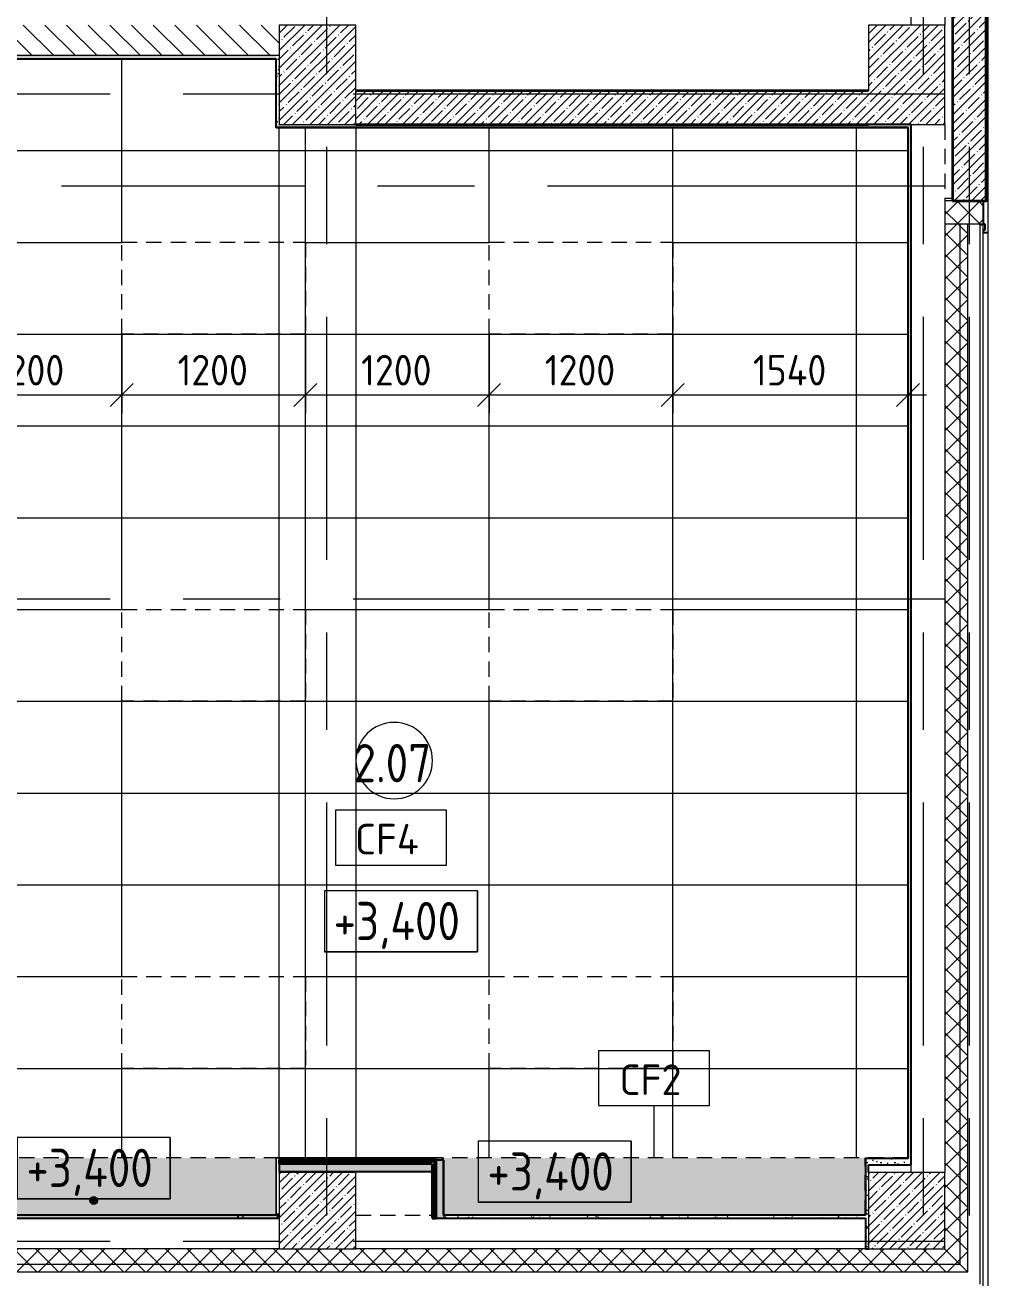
# Model space of a CAD drawing. Header units: millimetres. Extents: x 35146 to 234858, y -8553 to 29000.
# Drawn here: x 78689 to 84981, y 3360 to 11550 of the extents above; entities that cross this region are included whole.
import ezdxf

# ---------------------------------------------------------------- set-up
doc = ezdxf.new("R2010")
doc.units = ezdxf.units.MM
doc.linetypes.add('200_ШТРИХ__ш1_п0_6_', pattern=[160, 100, -60])
doc.linetypes.add('Осевая', pattern=[3175, 635, -476.25, 1587.5, -476.25])
for name, color, linetype, lineweight in [('A-ANNO-DIMS', 7, 'Continuous', 9), ('A-ANNO-DIMS-100', 7, 'Continuous', 9), ('A-AREA-IDEN', 7, 'Continuous', 9), ('A-CLNG-IDEN', 7, 'Continuous', 9), ('A-DETL-GENF', 7, 'Continuous', 9), ('A-DETL-MBND', 7, '200_ШТРИХ__ш1_п0_6_', 9), ('A-DETL-MBND-1', 7, 'Continuous', 9), ('A-FLOR', 7, 'Continuous', 9), ('A-GLAZ-CWMG', 7, 'Continuous', 9), ('A-GLAZ-CWMG-1', 7, 'Continuous', 25), ('A-WALL', 7, 'Continuous', 9), ('G-ANNO-DIMS', 7, 'Continuous', 9), ('I-WALL', 7, 'Continuous', 9), ('S-COLS', 7, 'Continuous', 9), ('Оси', 7, 'Continuous', 9), ('Оси-2', 7, 'Осевая', 9)]:
    doc.layers.add(name, color=color, linetype=linetype, lineweight=lineweight)
for name, color, linetype, lineweight, true_color in [('A-WALL-1', 7, 'Continuous', 25, 0x3c3c3c), ('A-WALL-2', 7, 'Continuous', 13, 0x3c3c3c), ('A-WALL-3', 7, 'Continuous', 35, 0x3c3c3c), ('A-WALL-FNSH-1', 7, 'Continuous', 9, 0x3c3c3c), ('A-WALL-FNSH-2', 7, 'Continuous', 13, 0x3c3c3c)]:
    doc.layers.add(name, color=color, linetype=linetype, lineweight=lineweight, true_color=true_color)
doc.styles.add('GOST Common', font='GOST_Common.ttf', dxfattribs={"width": 0.9, "height": 250})
doc.styles.add('GOST Common_1', font='GOST_Common.ttf', dxfattribs={"height": 200})
doc.styles.add('ISOCPEUR_1', font='isocpeur.ttf', dxfattribs={"width": 0.9, "height": 200})
doc.dimstyles.new('ISO-2_0_0_9К_Средний_округл2', dxfattribs={"dimscale": 304.8, "dimtxt": 199.196235, "dimasz": 0.492126, "dimexe": 0.393701, "dimexo": 0, "dimgap": 0, "dimtad": 1, "dimdec": 0, "dimrnd": 10, "dimzin": 0, "dimdsep": 46, "dimtxsty": 'ISOCPEUR_1', "dimblk1": 'OBLIQUE', "dimblk2": 'OBLIQUE', "dimsah": 1, "dimcen": 0.09, "dimdle": 0.393701, "dimazin": 0, "dimtfac": 1, "dimtdec": 4, "dimtix": 1, "dimtmove": 0, "dimatfit": 3, "dimfxl": 1, "dimtvp": 1, "dimtolj": 1, "dimtzin": 0, "dimarcsym": 2})
pattern_1 = [(45, (0, 0), (-70.71068, 70.71068), []), (135, (0, 0), (-70.71068, -70.71068), [])]
pattern_2 = [(45, (0, 0), (-57.02463, 57.02463), []), (45, (57.025, 0), (-57.02463, 57.02463), [100.806, -20.161, 3.353, -16.808])]
pattern_3 = [(0, (0, 0), (121.92, 30.48), [10.058, -81.382, 10.058, -81.382, -487.68]), (0, (0, 0), (121.92, 30.48), [-182.88, 10.058, -172.822, 10.058, -81.382, -213.36]), (0, (0, 0), (121.92, 30.48), [-457.2, 10.058, -50.902, 10.058, -142.342]), (120, (45.72, 15.24), (-87.356454, 90.345817), [10.058, -81.382, 10.058, -81.382, -487.68]), (120, (45.72, 15.24), (-87.356454, 90.345817), [-182.88, 10.058, -172.822, 10.058, -81.382, -213.36]), (120, (45.72, 15.24), (-87.356454, 90.345817), [-457.2, 10.058, -50.902, 10.058, -142.342]), (240, (60.96, 76.2), (-34.563546, -120.825817), [10.058, -81.382, 10.058, -81.382, -487.68]), (240, (60.96, 76.2), (-34.563546, -120.825817), [-182.88, 10.058, -172.822, 10.058, -81.382, -213.36]), (240, (60.96, 76.2), (-34.563546, -120.825817), [-457.2, 10.058, -50.902, 10.058, -142.342])]
pattern_4 = [(180, (75720.5, 8329), (-7e-14, -600), []), (270, (75720.5, 8329), (1200, 7e-14), [])]
pattern_5 = [(45, (0, 0), (-106.06602, 106.06602), []), (135, (0, 0), (-106.06602, -106.06602), [])]

# ---------------------------------------------------------------- blocks, each defined once
blk = doc.blocks.new('BSC_Колонна _Прямоугольная - 500х500-V12-План потолков с обозначением видов отделки и геометрии 2 этажа в осях 12-23')
at = {"layer": 'S-COLS'}
h = blk.add_hatch(dxfattribs=at)
h.set_pattern_fill('FP_13', color=256, style=0, pattern_type=2)
h.set_pattern_definition([(45, (-80600, -3800), (-57.02463, 57.02463), []), (45, (-80542.975, -3800), (-57.02463, 57.02463), [100.806, -20.161, 3.353, -16.808])])
h.paths.add_polyline_path([(-250, -250), (250, -250), (250, 250), (-250, 250), (-250, 7.8)])
for p, q in [((250, 250), (-250, 250)), ((-250, 250), (-250, -250)), ((250, -250), (250, 250)), ((-250, -250), (250, -250))]:
    blk.add_line(p, q, dxfattribs=at)
blk = doc.blocks.new('Прямоугольный импост - Импост структурный с накладкой - 190мм-23946642-План потолков с обозначением видов отделки и геометрии 2 этажа в осях 12-23')
at = {"layer": 'A-GLAZ-CWMG-1'}
for p, q in [((0, 17), (-30.7, 17)), ((-10, -40), (-10, 0)), ((-10, 0), (0, 0)), ((0, 0), (0, 17)), ((0, -40), (-10, -40)), ((0, -190), (0, -40)), ((-30.7, -190), (0, -190))]:
    blk.add_line(p, q, dxfattribs=at)
blk = doc.blocks.new('BSC_Колонна _Прямоугольная - 650х500-V34-План потолков с обозначением видов отделки и геометрии 2 этажа в осях 12-23')
at = {"layer": 'S-COLS'}
h = blk.add_hatch(dxfattribs=at)
h.set_pattern_fill('FP_43', color=256, style=0, pattern_type=2)
h.set_pattern_definition([(135, (11225, -80600), (-57.02463, -57.02463), []), (135, (11225, -80542.975), (-57.02463, -57.02463), [100.806, -20.161, 3.353, -16.808])])
h.paths.add_polyline_path([(325, -250), (325, 250), (-325, 250), (-325, -250)])
for p, q in [((325, 250), (-325, 250)), ((-325, 250), (-325, -250)), ((325, -250), (325, 250)), ((-325, -250), (325, -250))]:
    blk.add_line(p, q, dxfattribs=at)
blk = doc.blocks.new('BSC_Колонна _Прямоугольная - 500х500-V35-План потолков с обозначением видов отделки и геометрии 2 этажа в осях 12-23')
at = {"layer": 'S-COLS'}
h = blk.add_hatch(dxfattribs=at)
h.set_pattern_fill('FP_44', color=256, style=0, pattern_type=2)
h.set_pattern_definition([(45, (-84450, -3800), (-57.02463, 57.02463), []), (45, (-84392.975, -3800), (-57.02463, 57.02463), [100.806, -20.161, 3.353, -16.808])])
h.paths.add_polyline_path([(-250, -250), (250, -250), (250, 250), (-250, 250), (-250, 7.8)])
for p, q in [((250, 250), (-250, 250)), ((-250, 250), (-250, -250)), ((250, -250), (250, 250)), ((-250, -250), (250, -250))]:
    blk.add_line(p, q, dxfattribs=at)
blk = doc.blocks.new('DET_L_Линия разрыва - М100-V36-План потолков с обозначением видов отделки и геометрии 2 этажа в осях 12-23')
at = {"layer": 'A-DETL-GENF'}
blk.add_line((11739.9, 0), (0, 0), dxfattribs=at)
blk = doc.blocks.new('Марка_Помещения - Номер-25198446-План потолков с обозначением видов отделки и геометрии 2 этажа в осях 12-23')
at = {"layer": 'A-AREA-IDEN'}
for start, end in [(360, 180), (180, 360)]:
    blk.add_arc((0, 0), 2.5, start, end, dxfattribs=at)
blk = doc.blocks.new('М_потолков - Марка_ Имя типа-25382930-План потолков с обозначением видов отделки и геометрии 2 этажа в осях 12-23')
at = {"layer": 'A-CLNG-IDEN'}
for p, q in [((3.625, 1.984375), (-3.625, 1.984375)), ((-3.625, 1.984375), (-3.625, -1.59375)), ((3.625, -1.59375), (3.625, 1.984375)), ((-3.625, -1.59375), (3.625, -1.59375))]:
    blk.add_line(p, q, dxfattribs=at)
blk = doc.blocks.new('DIMBLOCK93-План потолков с обозначением видов отделки и геометрии 2 этажа в осях 12-23')
at = {"layer": 'A-ANNO-DIMS-100'}
for p, q in [((78120.9, 9530.1), (78120.9, 9012.6)), ((78120.9, 9132.6), (78120.9, 9530.1)), ((79320.9, 9530.1), (79320.9, 9012.6)), ((79320.9, 9132.6), (79320.9, 9530.1)), ((78120.9, 9132.6), (79320.9, 9132.6))]:
    blk.add_line(p, q, dxfattribs=at)
at = {"layer": 'A-ANNO-DIMS-100', "lineweight": 20}
for p, q in [((78120.9, 9132.6), (78195.9, 9207.6)), ((79320.9, 9132.6), (79395.9, 9207.6)), ((78120.9, 9132.6), (78045.9, 9057.6)), ((79320.9, 9132.6), (79245.9, 9057.6))]:
    blk.add_line(p, q, dxfattribs=at)
at = {"layer": 'A-ANNO-DIMS-100', "color": 0, "insert": (78485.3, 9393.9), "char_height": 200, "width": 565.411, "attachment_point": 1, "line_spacing_factor": 1.149209, "style": 'ISOCPEUR_1'}
blk.add_mtext('1200', dxfattribs=at)
blk = doc.blocks.new('_Oblique')
at = {"color": 0, "linetype": 'ByBlock', "lineweight": -2}
blk.add_line((-0.5, -0.5), (0.5, 0.5), dxfattribs=at)
blk = doc.blocks.new('DIMBLOCK94-План потолков с обозначением видов отделки и геометрии 2 этажа в осях 12-23')
at = {"layer": 'A-ANNO-DIMS-100'}
for p, q in [((79320.9, 9530.1), (79320.9, 9012.6)), ((79320.9, 9132.6), (79320.9, 9530.1)), ((80520.9, 9530.1), (80520.9, 9012.6)), ((80520.9, 9132.6), (80520.9, 9530.1)), ((79320.9, 9132.6), (80520.9, 9132.6))]:
    blk.add_line(p, q, dxfattribs=at)
at = {"layer": 'A-ANNO-DIMS-100', "lineweight": 20}
for p, q in [((79320.9, 9132.6), (79395.9, 9207.6)), ((80520.9, 9132.6), (80595.9, 9207.6)), ((79320.9, 9132.6), (79245.9, 9057.6)), ((80520.9, 9132.6), (80445.9, 9057.6))]:
    blk.add_line(p, q, dxfattribs=at)
at = {"layer": 'A-ANNO-DIMS-100', "color": 0, "insert": (79685.3, 9393.9), "char_height": 200, "width": 565.411, "attachment_point": 1, "line_spacing_factor": 1.149209, "style": 'ISOCPEUR_1'}
blk.add_mtext('1200', dxfattribs=at)
blk = doc.blocks.new('DIMBLOCK95-План потолков с обозначением видов отделки и геометрии 2 этажа в осях 12-23')
at = {"layer": 'A-ANNO-DIMS-100'}
for p, q in [((80520.9, 9530.1), (80520.9, 9012.6)), ((80520.9, 9132.6), (80520.9, 9530.1)), ((81720.9, 9530.1), (81720.9, 9012.6)), ((81720.9, 9132.6), (81720.9, 9530.1)), ((80520.9, 9132.6), (81720.9, 9132.6))]:
    blk.add_line(p, q, dxfattribs=at)
at = {"layer": 'A-ANNO-DIMS-100', "lineweight": 20}
for p, q in [((80520.9, 9132.6), (80595.9, 9207.6)), ((81720.9, 9132.6), (81795.9, 9207.6)), ((80520.9, 9132.6), (80445.9, 9057.6)), ((81720.9, 9132.6), (81645.9, 9057.6))]:
    blk.add_line(p, q, dxfattribs=at)
at = {"layer": 'A-ANNO-DIMS-100', "color": 0, "insert": (80885.3, 9393.9), "char_height": 200, "width": 565.411, "attachment_point": 1, "line_spacing_factor": 1.149209, "style": 'ISOCPEUR_1'}
blk.add_mtext('1200', dxfattribs=at)
blk = doc.blocks.new('DIMBLOCK96-План потолков с обозначением видов отделки и геометрии 2 этажа в осях 12-23')
at = {"layer": 'A-ANNO-DIMS-100'}
for p, q in [((81720.9, 9530.1), (81720.9, 9012.6)), ((81720.9, 9132.6), (81720.9, 9530.1)), ((82920.9, 9530.1), (82920.9, 9012.6)), ((82920.9, 9132.6), (82920.9, 9530.1)), ((81720.9, 9132.6), (82920.9, 9132.6))]:
    blk.add_line(p, q, dxfattribs=at)
at = {"layer": 'A-ANNO-DIMS-100', "lineweight": 20}
for p, q in [((81720.9, 9132.6), (81795.9, 9207.6)), ((82920.9, 9132.6), (82995.9, 9207.6)), ((81720.9, 9132.6), (81645.9, 9057.6)), ((82920.9, 9132.6), (82845.9, 9057.6))]:
    blk.add_line(p, q, dxfattribs=at)
at = {"layer": 'A-ANNO-DIMS-100', "color": 0, "insert": (82085.3, 9393.9), "char_height": 200, "width": 565.411, "attachment_point": 1, "line_spacing_factor": 1.149209, "style": 'ISOCPEUR_1'}
blk.add_mtext('1200', dxfattribs=at)
blk = doc.blocks.new('DIMBLOCK97-План потолков с обозначением видов отделки и геометрии 2 этажа в осях 12-23')
at = {"layer": 'A-ANNO-DIMS-100'}
for p, q in [((82920.9, 9530.1), (82920.9, 9012.6)), ((82920.9, 9132.6), (82920.9, 9530.1)), ((84459, 9238.7), (84459, 9012.6)), ((84459, 9132.6), (84459, 9238.7)), ((82920.9, 9132.6), (84579, 9132.6))]:
    blk.add_line(p, q, dxfattribs=at)
at = {"layer": 'A-ANNO-DIMS-100', "lineweight": 20}
for p, q in [((82920.9, 9132.6), (82995.9, 9207.6)), ((84459, 9132.6), (84534, 9207.6)), ((82920.9, 9132.6), (82845.9, 9057.6)), ((84459, 9132.6), (84384, 9057.6))]:
    blk.add_line(p, q, dxfattribs=at)
at = {"layer": 'A-ANNO-DIMS-100', "color": 0, "insert": (83444.8, 9393.9), "char_height": 200, "width": 588.395, "attachment_point": 1, "line_spacing_factor": 1.149209, "style": 'ISOCPEUR_1'}
blk.add_mtext('1540', dxfattribs=at)
blk = doc.blocks.new('Высотные отметки - 10х4_h_-17668695-План потолков с обозначением видов отделки и геометрии 2 этажа в осях 12-23')
at = {"layer": 'G-ANNO-DIMS'}
for p, q in [((-5, 4), (-5, 0)), ((5, 4), (-5, 4)), ((5, 4), (-5, 4)), ((-5, 4), (-5, 0)), ((5, 4), (5, 0)), ((5, 0), (5, 4)), ((5, 0), (-5, 0)), ((-5, 0), (5, 0))]:
    blk.add_line(p, q, dxfattribs=at)

msp = doc.modelspace()

# ---------------------------------------------------------------- hatches: boundary and pattern name
at = {"layer": 'A-DETL-MBND'}
h = msp.add_hatch(dxfattribs=at)
h.set_pattern_fill('FP_52', color=256, style=0, pattern_type=2)
h.set_pattern_definition(pattern_4)
h.paths.add_polyline_path([(84459, 4145), (84459, 10879), (80850, 10879), (80850, 4145), (84179, 4145)])
h.paths.add_polyline_path([(80350, 4145), (80350, 4730.1), (79320.9, 4730.1), (79320.9, 5330.1), (80350, 5330.1), (80350, 7130.1), (79320.9, 7130.1), (79320.9, 7730.1), (80350, 7730.1), (80350, 9530.1), (79320.9, 9530.1), (79320.9, 10130.1), (80350, 10130.1), (80350, 10879), (80329, 10879), (80329, 11329), (77319.6, 11329), (77185.3, 11292.9), (77185.2, 11329), (76001, 11329), (76001, 10879), (75721, 10879), (75721, 4145), (80330, 4145)])
h.paths.add_polyline_path([(82920.9, 4730.1), (81720.9, 4730.1), (81720.9, 5330.1), (82920.9, 5330.1)])
h.paths.add_polyline_path([(76920.9, 4730.1), (76920.9, 5330.1), (78120.9, 5330.1), (78120.9, 4730.1)])
h.paths.add_polyline_path([(82276.5, 7130.1), (81720.9, 7130.1), (81720.9, 7730.1), (82920.9, 7730.1), (82920.9, 7130.1)])
h.paths.add_polyline_path([(78120.9, 7130.1), (76920.9, 7130.1), (76920.9, 7730.1), (78120.9, 7730.1)])
h.paths.add_polyline_path([(82920.9, 9530.1), (81720.9, 9530.1), (81720.9, 10130.1), (82920.9, 10130.1)])
h.paths.add_polyline_path([(76920.9, 9530.1), (76920.9, 10130.1), (78120.9, 10130.1), (78120.9, 9530.1)])
h.paths.add_polyline_path([(76920.7, 10929), (76884.4, 11064.2), (76956.9, 11064.3)])
h = msp.add_hatch(dxfattribs=at)
h.set_pattern_fill('FP_52', color=256, style=0, pattern_type=2)
h.set_pattern_definition(pattern_4)
h.paths.add_polyline_path([(80843.1, 4145), (80850, 4145), (80850, 10879), (80350, 10879), (80350, 10130.1), (80520.9, 10130.1), (80520.9, 9530.1), (80350, 9530.1), (80350, 7730.1), (80520.9, 7730.1), (80520.9, 7130.1), (80350, 7130.1), (80350, 5330.1), (80520.9, 5330.1), (80520.9, 4730.1), (80350, 4730.1), (80350, 4145), (80810.5, 4145)])
at = {"layer": 'A-DETL-MBND-1'}
for points in [[(80080, 3770), (80330, 3770), (80330, 4145), (76274.4, 4145), (76274.4, 3770), (79344.6, 3770)], [(82276.5, 3771), (84179, 3771), (84179, 4145), (81420, 4145), (81420, 4130), (81425, 4130), (81425, 3771)]]:
    msp.add_hatch(color=256, dxfattribs=at).paths.add_polyline_path(points)
at = {"layer": 'A-WALL'}
h = msp.add_hatch(dxfattribs=at)
h.set_pattern_fill('FP_20', color=256, style=0, pattern_type=2)
h.set_pattern_definition(pattern_1)
h.paths.add_polyline_path([(84950, 10250), (84950, 10400), (84700, 10400), (84700, 10250), (84930, 10250)])
h = msp.add_hatch(dxfattribs=at)
h.set_pattern_fill('FP_20', color=256, style=0, pattern_type=2)
h.set_pattern_definition(pattern_1)
h.paths.add_polyline_path([(84700, 3450), (84800, 3450), (84800, 10250), (84700, 10250), (84700, 3550)])
h = msp.add_hatch(dxfattribs=at)
h.set_pattern_fill('FP_20', color=256, style=0, pattern_type=2)
h.set_pattern_definition(pattern_1)
h.paths.add_polyline_path([(84800, 3400), (84850, 3400), (84850, 10250), (84800, 10250), (84800, 3450)])
h = msp.add_hatch(dxfattribs=at)
h.set_pattern_fill('FP_20', color=256, style=0, pattern_type=2)
h.set_pattern_definition(pattern_1)
h.paths.add_polyline_path([(80850, 3450), (84700, 3450), (84700, 3550), (75700, 3550), (75700, 3450), (80350, 3450)])
h = msp.add_hatch(dxfattribs=at)
h.set_pattern_fill('FP_20', color=256, style=0, pattern_type=2)
h.set_pattern_definition(pattern_1)
h.paths.add_polyline_path([(82276.5, 3400), (84800, 3400), (84800, 3450), (75700, 3450), (75700, 3400), (79344.6, 3400)])
at = {"layer": 'G-ANNO-DIMS'}
h = msp.add_hatch(color=256, dxfattribs=at)
edge = h.paths.add_edge_path()
edge.add_arc((79138, 3866.1), 25, 0, 360)
at = {"layer": 'I-WALL'}
h = msp.add_hatch(dxfattribs=at)
h.set_pattern_fill('FP_17', color=256, style=0, pattern_type=2)
h.set_pattern_definition(pattern_2)
h.paths.add_polyline_path([(84841.8, 10400), (84970, 10400), (84970, 15046.2), (84750, 15156.2), (84750, 10400)])
h.paths.add_polyline_path([(84750, 15225.6), (84970, 15335.6), (84970, 16080), (84750, 16080), (84750, 15389.2)])
h = msp.add_hatch(dxfattribs=at)
h.set_pattern_fill('FP_45', color=256, style=0, pattern_type=2)
h.set_pattern_definition(pattern_3)
h.paths.add_polyline_path([(84970, 10400), (84980.7, 10400), (84980.7, 13390), (84970, 13390), (84970, 10756.6)])
h = msp.add_hatch(dxfattribs=at)
h.set_pattern_fill('FP_19', color=256, style=0, pattern_type=2)
h.set_pattern_definition([(135, (0, 0), (-70.71068, -70.71068), [])])
h.paths.add_polyline_path([(80350, 11350), (80350, 11550), (75980, 11550), (75980, 11350), (77185.3, 11350), (77185.2, 11365.4), (77242.8, 11350), (80330, 11350)])
h = msp.add_hatch(dxfattribs=at)
h.set_pattern_fill('FP_45', color=256, style=0, pattern_type=2)
h.set_pattern_definition(pattern_3)
h.paths.add_polyline_path([(80330, 11330), (80330, 11350), (77242.8, 11350), (77320.5, 11330), (80329, 11330)])
h.paths.add_polyline_path([(77185.2, 11330), (77185.3, 11330), (77185.2, 11350), (75980, 11350), (75980, 11330), (76920.5, 11330)])
h = msp.add_hatch(dxfattribs=at)
h.set_pattern_fill('FP_45', color=256, style=0, pattern_type=2)
h.set_pattern_definition(pattern_3)
h.paths.add_polyline_path([(80350, 10900), (80350, 11350), (80330, 11350), (80330, 10900)])
h = msp.add_hatch(dxfattribs=at)
h.set_pattern_fill('FP_17', color=256, style=0, pattern_type=2)
h.set_pattern_definition(pattern_2)
h.paths.add_polyline_path([(80850, 10900), (84200, 10900), (84200, 11120), (80850, 11120)])
h = msp.add_hatch(dxfattribs=at)
h.set_pattern_fill('FP_45', color=256, style=0, pattern_type=2)
h.set_pattern_definition(pattern_3)
h.paths.add_polyline_path([(84459, 10880), (84460, 10880), (84460, 10900), (80330, 10900), (80330, 10880), (82276.5, 10880)])
h = msp.add_hatch(dxfattribs=at)
h.set_pattern_fill('FP_45', color=256, style=0, pattern_type=2)
h.set_pattern_definition(pattern_3)
h.paths.add_polyline_path([(84460, 4140), (84480, 4140), (84480, 10900), (84460, 10900), (84460, 4141)])
h = msp.add_hatch(dxfattribs=at)
h.set_pattern_fill('FP_55', color=256, style=0, pattern_type=2)
h.set_pattern_definition(pattern_5)
h.paths.add_polyline_path([(81375, 4117.5), (81375, 4130), (80350, 4130), (80350, 4117.5), (81362.5, 4117.5)])
h = msp.add_hatch(dxfattribs=at)
h.set_pattern_fill('FP_55', color=256, style=0, pattern_type=2)
h.set_pattern_definition(pattern_5)
h.paths.add_polyline_path([(81362.5, 4105), (81362.5, 4117.5), (80350, 4117.5), (80350, 4105), (81350, 4105)])
for points in [[(80350, 4055), (81350, 4055), (81350, 4105), (80350, 4105)], [(81425, 3750), (81425, 4130), (81375, 4130), (81375, 3750)]]:
    msp.add_hatch(color=256, dxfattribs=at).paths.add_polyline_path(points)
h = msp.add_hatch(dxfattribs=at)
h.set_pattern_fill('FP_55', color=256, style=0, pattern_type=2)
h.set_pattern_definition(pattern_5)
h.paths.add_polyline_path([(81350, 3750), (81362.5, 3750), (81362.5, 4105), (81350, 4105), (81350, 3807.8)])
h = msp.add_hatch(dxfattribs=at)
h.set_pattern_fill('FP_55', color=256, style=0, pattern_type=2)
h.set_pattern_definition(pattern_5)
h.paths.add_polyline_path([(81375, 3750), (81375, 4117.5), (81362.5, 4117.5), (81362.5, 3750)])
h = msp.add_hatch(dxfattribs=at)
h.set_pattern_fill('FP_45', color=256, style=0, pattern_type=2)
h.set_pattern_definition(pattern_3)
h.paths.add_polyline_path([(84200, 3550), (84200, 4140), (84180, 4140), (84180, 3550)])
h = msp.add_hatch(dxfattribs=at)
h.set_pattern_fill('FP_45', color=256, style=0, pattern_type=2)
h.set_pattern_definition(pattern_3)
h.paths.add_polyline_path([(84480, 4100), (84480, 4140), (84200, 4140), (84200, 4100)])
h = msp.add_hatch(dxfattribs=at)
h.set_pattern_fill('FP_45', color=256, style=0, pattern_type=2)
h.set_pattern_definition(pattern_3)
h.paths.add_polyline_path([(79344.6, 3750), (80340, 3750), (80340, 3770), (76254.4, 3770), (76254.4, 3750), (76412.8, 3750)])
h = msp.add_hatch(dxfattribs=at)
h.set_pattern_fill('FP_45', color=256, style=0, pattern_type=2)
h.set_pattern_definition(pattern_3)
h.paths.add_polyline_path([(80350, 3750), (80350, 3770), (80080, 3770), (80080, 3750)])
h = msp.add_hatch(dxfattribs=at)
h.set_pattern_fill('FP_45', color=256, style=0, pattern_type=2)
h.set_pattern_definition(pattern_3)
h.paths.add_polyline_path([(83742.4, 3750), (84180, 3750), (84180, 3770), (81425, 3770), (81425, 3750), (82276.5, 3750)])
at = {"layer": 'S-COLS'}
h = msp.add_hatch(dxfattribs=at)
h.set_pattern_fill('FP_17', color=256, style=0, pattern_type=2)
h.set_pattern_definition(pattern_2)
h.paths.add_polyline_path([(84700, 10900), (84700, 11550), (84200, 11550), (84200, 10900)])

# ---------------------------------------------------------------- linework, layer by layer
at = {"layer": 'A-CLNG-IDEN'}
msp.add_line((82799.5, 4145), (82799.5, 4486.6), dxfattribs=at)
at = {"layer": 'A-DETL-MBND'}
for p, q in [((84700, 15150), (84700, 11550)), ((84480, 11550), (84480, 12200)), ((80329, 11329), (77319.6, 11329)), ((80329, 10879), (80329, 11329)), ((84700, 10900), (84700, 10400)), ((84459, 10879), (80329, 10879)), ((84459, 4145), (84459, 10879)), ((79320.9, 9530.1), (79320.9, 10130.1)), ((79320.9, 10130.1), (80520.9, 10130.1)), ((80520.9, 10130.1), (80520.9, 9530.1)), ((81720.9, 9530.1), (81720.9, 10130.1)), ((81720.9, 10130.1), (82920.9, 10130.1)), ((82920.9, 10130.1), (82920.9, 9530.1)), ((80520.9, 9530.1), (79320.9, 9530.1)), ((82920.9, 9530.1), (81720.9, 9530.1)), ((79320.9, 7130.1), (79320.9, 7730.1)), ((79320.9, 7730.1), (80520.9, 7730.1)), ((80520.9, 7730.1), (80520.9, 7130.1)), ((81720.9, 7130.1), (81720.9, 7730.1)), ((81720.9, 7730.1), (82920.9, 7730.1)), ((82920.9, 7730.1), (82920.9, 7130.1)), ((80520.9, 7130.1), (79320.9, 7130.1)), ((82920.9, 7130.1), (81720.9, 7130.1)), ((79320.9, 4730.1), (79320.9, 5330.1)), ((79320.9, 5330.1), (80520.9, 5330.1)), ((80520.9, 5330.1), (80520.9, 4730.1)), ((81720.9, 4730.1), (81720.9, 5330.1)), ((81720.9, 5330.1), (82920.9, 5330.1)), ((82920.9, 5330.1), (82920.9, 4730.1)), ((80520.9, 4730.1), (79320.9, 4730.1)), ((82920.9, 4730.1), (81720.9, 4730.1)), ((80350, 4145), (76274.4, 4145)), ((80330, 3770), (80330, 4145)), ((84459, 4145), (80350, 4145)), ((81420, 4130), (81420, 4145)), ((84179, 3771), (84179, 4145)), ((84480, 4050), (84480, 4100)), ((80350, 4055), (80350, 4050)), ((80330, 3780), (80350, 3780)), ((80850, 3770), (81350, 3770)), ((81424.8, 3771), (84179, 3771))]:
    msp.add_line(p, q, dxfattribs=at)
at = {"layer": 'A-FLOR'}
for p, q in [((80350, 4130), (80350, 10880)), ((80850, 10880), (80850, 4130)), ((84700, 10417.9), (84750, 10417.9)), ((80350, 4050), (80350, 4055)), ((80850, 4050), (80350, 4050)), ((80850, 4055), (80850, 4050))]:
    msp.add_line(p, q, dxfattribs=at)
at = {"layer": 'A-WALL'}
for p, q in [((80350, 11350), (77242.8, 11350)), ((84700, 10250), (84950, 10250)), ((84800, 3450), (84800, 10250)), ((84850, 3400), (84850, 10250)), ((84930, 10247), (84930, 10250)), ((84950, 10242), (84930, 10242)), ((81362.5, 4117.5), (80350, 4117.5)), ((81362.5, 3750), (81362.5, 4117.5)), ((81425, 3770), (81425, 3750)), ((75700, 3450), (84800, 3450)), ((75700, 3400), (84850, 3400))]:
    msp.add_line(p, q, dxfattribs=at)
at = {"layer": 'A-WALL-1'}
for p, q in [((77317.6, 11330), (80330, 11330)), ((80330, 10880), (80330, 11330)), ((84480, 10900), (84200, 10900)), ((84480, 4100), (84480, 10900)), ((84460, 10880), (80330, 10880)), ((84460, 4140), (84460, 10880)), ((84970, 10400), (84980.7, 10400)), ((80350, 4105), (80350, 4055)), ((81425, 4130), (81375, 4130)), ((81425, 3770), (81425, 4130)), ((84180, 4140), (84180, 3770)), ((84460, 4140), (84180, 4140)), ((84200, 4050), (84200, 4100)), ((84200, 4100), (84480, 4100)), ((80350, 4055), (81350, 4055)), ((80350, 3770), (76254.4, 3770)), ((80080, 3770), (80080, 3750)), ((80340, 3750), (80340, 3770)), ((84180, 3770), (81425, 3770)), ((76254.4, 3750), (80350, 3750)), ((81375, 3750), (84180, 3750)), ((84180, 3750), (84180, 3550)), ((84180, 3550), (84200, 3550))]:
    msp.add_line(p, q, dxfattribs=at)
at = {"layer": 'A-WALL-2'}
for p, q in [((84700, 10400), (84700, 4050)), ((84750, 10400), (84700, 10400)), ((84950, 10250), (84950, 10400)), ((84930, 3320), (84930, 10247)), ((80350, 3550), (75980, 3550)), ((84180, 3550), (80850, 3550))]:
    msp.add_line(p, q, dxfattribs=at)
at = {"layer": 'A-WALL-3'}
for p, q in [((84750, 15156.2), (84750, 10400)), ((84970, 10400), (84970, 15046.2)), ((84200, 11120), (80850, 11120)), ((80850, 10900), (84200, 10900)), ((84750, 10400), (84970, 10400)), ((81375, 4130), (80350, 4130)), ((80350, 4130), (80350, 4105)), ((81350, 4105), (80350, 4105)), ((81350, 4105), (81350, 3750)), ((81375, 3750), (81375, 4130)), ((81350, 3750), (81375, 3750))]:
    msp.add_line(p, q, dxfattribs=at)
at = {"layer": 'A-WALL-FNSH-1'}
msp.add_line((84950, 3300), (84950, 10247), dxfattribs=at)
at = {"layer": 'A-WALL-FNSH-2'}
for p, q in [((77319.6, 11329), (80329, 11329)), ((80329, 10879), (80329, 11330)), ((80329, 10879), (84459, 10879)), ((84459, 10879), (84459, 4141)), ((84930, 10247), (84950, 10247)), ((84950, 10247), (84950, 10250)), ((80329, 4146), (80329, 3771)), ((81421, 4146), (80329, 4146)), ((80330, 3771), (80330, 4145)), ((80330, 4145), (81420, 4145)), ((81420, 4145), (81420, 3770)), ((81421, 3771), (81421, 4146)), ((84179, 4141), (84179, 3771)), ((84459, 4141), (84179, 4141)), ((80330, 4070.5), (80329, 4070.5)), ((80329, 3771), (76274.4, 3771)), ((80329, 3780), (80330, 3780)), ((80340, 3771), (80330, 3771)), ((80340, 3770), (80340, 3771)), ((81420, 3770), (81425, 3770)), ((84179, 3771), (81421, 3771))]:
    msp.add_line(p, q, dxfattribs=at)
at = {"layer": 'G-ANNO-DIMS'}
msp.add_line((79138, 3866.1), (79138, 3877.7), dxfattribs=at)
msp.add_circle((79138, 3866.1), 25, dxfattribs=at)
at = {"layer": 'S-COLS'}
for p, q in [((84700, 11550), (84200, 11550)), ((84200, 11550), (84200, 11120)), ((84700, 10900), (84700, 11550)), ((84200, 10900), (84700, 10900))]:
    msp.add_line(p, q, dxfattribs=at)
at = {"layer": 'Оси'}
for p, q in [((82200, 11100), (84700, 11100)), ((82200, 10500), (84700, 10500)), ((82200, 7800), (84700, 7800)), ((82200, 3600), (84700, 3600))]:
    msp.add_line(p, q, dxfattribs=at)
at = {"layer": 'Оси-2'}
for p, q in [((80660, 593.7), (80660, 24890.1)), ((84560, 593.7), (84560, 19415.1)), ((84860, 593.7), (84860, 19415.1)), ((38446.2, 11100), (82200, 11100)), ((39716.2, 10500), (82200, 10500)), ((38446.2, 7800), (82200, 7800)), ((38446.2, 3600), (82200, 3600))]:
    msp.add_line(p, q, dxfattribs=at)

# ---------------------------------------------------------------- block references
at = {"layer": 'A-AREA-IDEN', "xscale": 99.99999999999993, "yscale": 99.99999999999993, "zscale": 99.99999999999993}
msp.add_blockref('Марка_Помещения - Номер-25198446-План потолков с обозначением видов отделки и геометрии 2 этажа в осях 12-23', (81101.3, 6741.7), dxfattribs=at)
at = {"layer": 'A-CLNG-IDEN', "xscale": 99.99999999999993, "yscale": 99.99999999999993, "zscale": 99.99999999999993}
for p in [(81080.9, 6218.7), (82799.5, 4646)]:
    msp.add_blockref('М_потолков - Марка_ Имя типа-25382930-План потолков с обозначением видов отделки и геометрии 2 этажа в осях 12-23', p, dxfattribs=at)
at = {"layer": 'A-DETL-GENF', "rotation": 90.00000000000031}
msp.add_blockref('DET_L_Линия разрыва - М100-V36-План потолков с обозначением видов отделки и геометрии 2 этажа в осях 12-23', (84980.7, 3301.1), dxfattribs=at)
at = {"layer": 'A-GLAZ-CWMG', "rotation": 180}
msp.add_blockref('Прямоугольный импост - Импост структурный с накладкой - 190мм-23946642-План потолков с обозначением видов отделки и геометрии 2 этажа в осях 12-23', (84950, 10210), dxfattribs=at)
at = {"layer": 'G-ANNO-DIMS', "xscale": 99.99999999999993, "yscale": 99.99999999999993, "zscale": 99.99999999999993}
for p in [(81145.2, 5491.2), (79138, 3877.7), (82150.2, 3854.4)]:
    msp.add_blockref('Высотные отметки - 10х4_h_-17668695-План потолков с обозначением видов отделки и геометрии 2 этажа в осях 12-23', p, dxfattribs=at)
at = {"layer": 'S-COLS', "rotation": 270.0000000000007}
msp.add_blockref('BSC_Колонна _Прямоугольная - 650х500-V34-План потолков с обозначением видов отделки и геометрии 2 этажа в осях 12-23', (80600, 11225), dxfattribs=at)
at = {"layer": 'S-COLS'}
for name, p in [('BSC_Колонна _Прямоугольная - 500х500-V12-План потолков с обозначением видов отделки и геометрии 2 этажа в осях 12-23', (80600, 3800)), ('BSC_Колонна _Прямоугольная - 500х500-V35-План потолков с обозначением видов отделки и геометрии 2 этажа в осях 12-23', (84450, 3800))]:
    msp.add_blockref(name, p, dxfattribs=at)

# ---------------------------------------------------------------- texts
at = {"layer": 'A-AREA-IDEN', "insert": (80835.6, 6850.2), "char_height": 250, "width": 663.797, "attachment_point": 1, "style": 'GOST Common'}
msp.add_mtext('2.07', dxfattribs=at)
at = {"layer": 'A-CLNG-IDEN', "char_height": 200, "attachment_point": 1, "style": 'GOST Common_1'}
for s, insert, width in [('CF4', (80845, 6328.4), 553.164), ('CF2', (82573.7, 4755.8), 529.114)]:
    msp.add_mtext(s, dxfattribs=dict(at, insert=insert, width=width))
at = {"layer": 'G-ANNO-DIMS', "char_height": 250, "width": 1055.976, "attachment_point": 1, "line_spacing_factor": 1.022761, "style": 'GOST Common'}
for insert in [(80705.2, 5817.9), (78698, 4204.4), (81710.3, 4181.1)]:
    msp.add_mtext('+3,400', dxfattribs=dict(at, insert=insert))

# ---------------------------------------------------------------- dimensions: what is measured, and where the dimension line sits
at = {"layer": 'A-ANNO-DIMS'}
for base, p1, p2, override, picture, middle in [((79320.9, 9132.6), (78120.9, 9530.1), (79320.9, 9530.1), {"dimpost": '<>', "dimfxl": 1200}, 'DIMBLOCK93-План потолков с обозначением видов отделки и геометрии 2 этажа в осях 12-23', (78720.9, 9232.6)), ((80520.9, 9132.6), (79320.9, 9530.1), (80520.9, 9530.1), {"dimpost": '<>', "dimfxl": 1200}, 'DIMBLOCK94-План потолков с обозначением видов отделки и геометрии 2 этажа в осях 12-23', (79920.9, 9232.6)), ((81720.9, 9132.6), (80520.9, 9530.1), (81720.9, 9530.1), {"dimpost": '<>', "dimfxl": 1200}, 'DIMBLOCK95-План потолков с обозначением видов отделки и геометрии 2 этажа в осях 12-23', (81120.9, 9232.6)), ((82920.9, 9132.6), (81720.9, 9530.1), (82920.9, 9530.1), {"dimpost": '<>', "dimfxl": 1200}, 'DIMBLOCK96-План потолков с обозначением видов отделки и геометрии 2 этажа в осях 12-23', (82320.9, 9232.6)), ((84459, 9132.6), (82920.9, 9530.1), (84459, 9238.7), {"dimpost": '<>', "dimfxl": 1565.480193}, 'DIMBLOCK97-План потолков с обозначением видов отделки и геометрии 2 этажа в осях 12-23', (83689.9, 9232.6))]:
    dim = msp.add_linear_dim(base=base, p1=p1, p2=p2, dimstyle='ISO-2_0_0_9К_Средний_округл2', override=override, dxfattribs=at)
    dim.commit()
    dim.dimension.update_dxf_attribs({"geometry": picture, "text_midpoint": middle})

doc.saveas('drawing.dxf')
